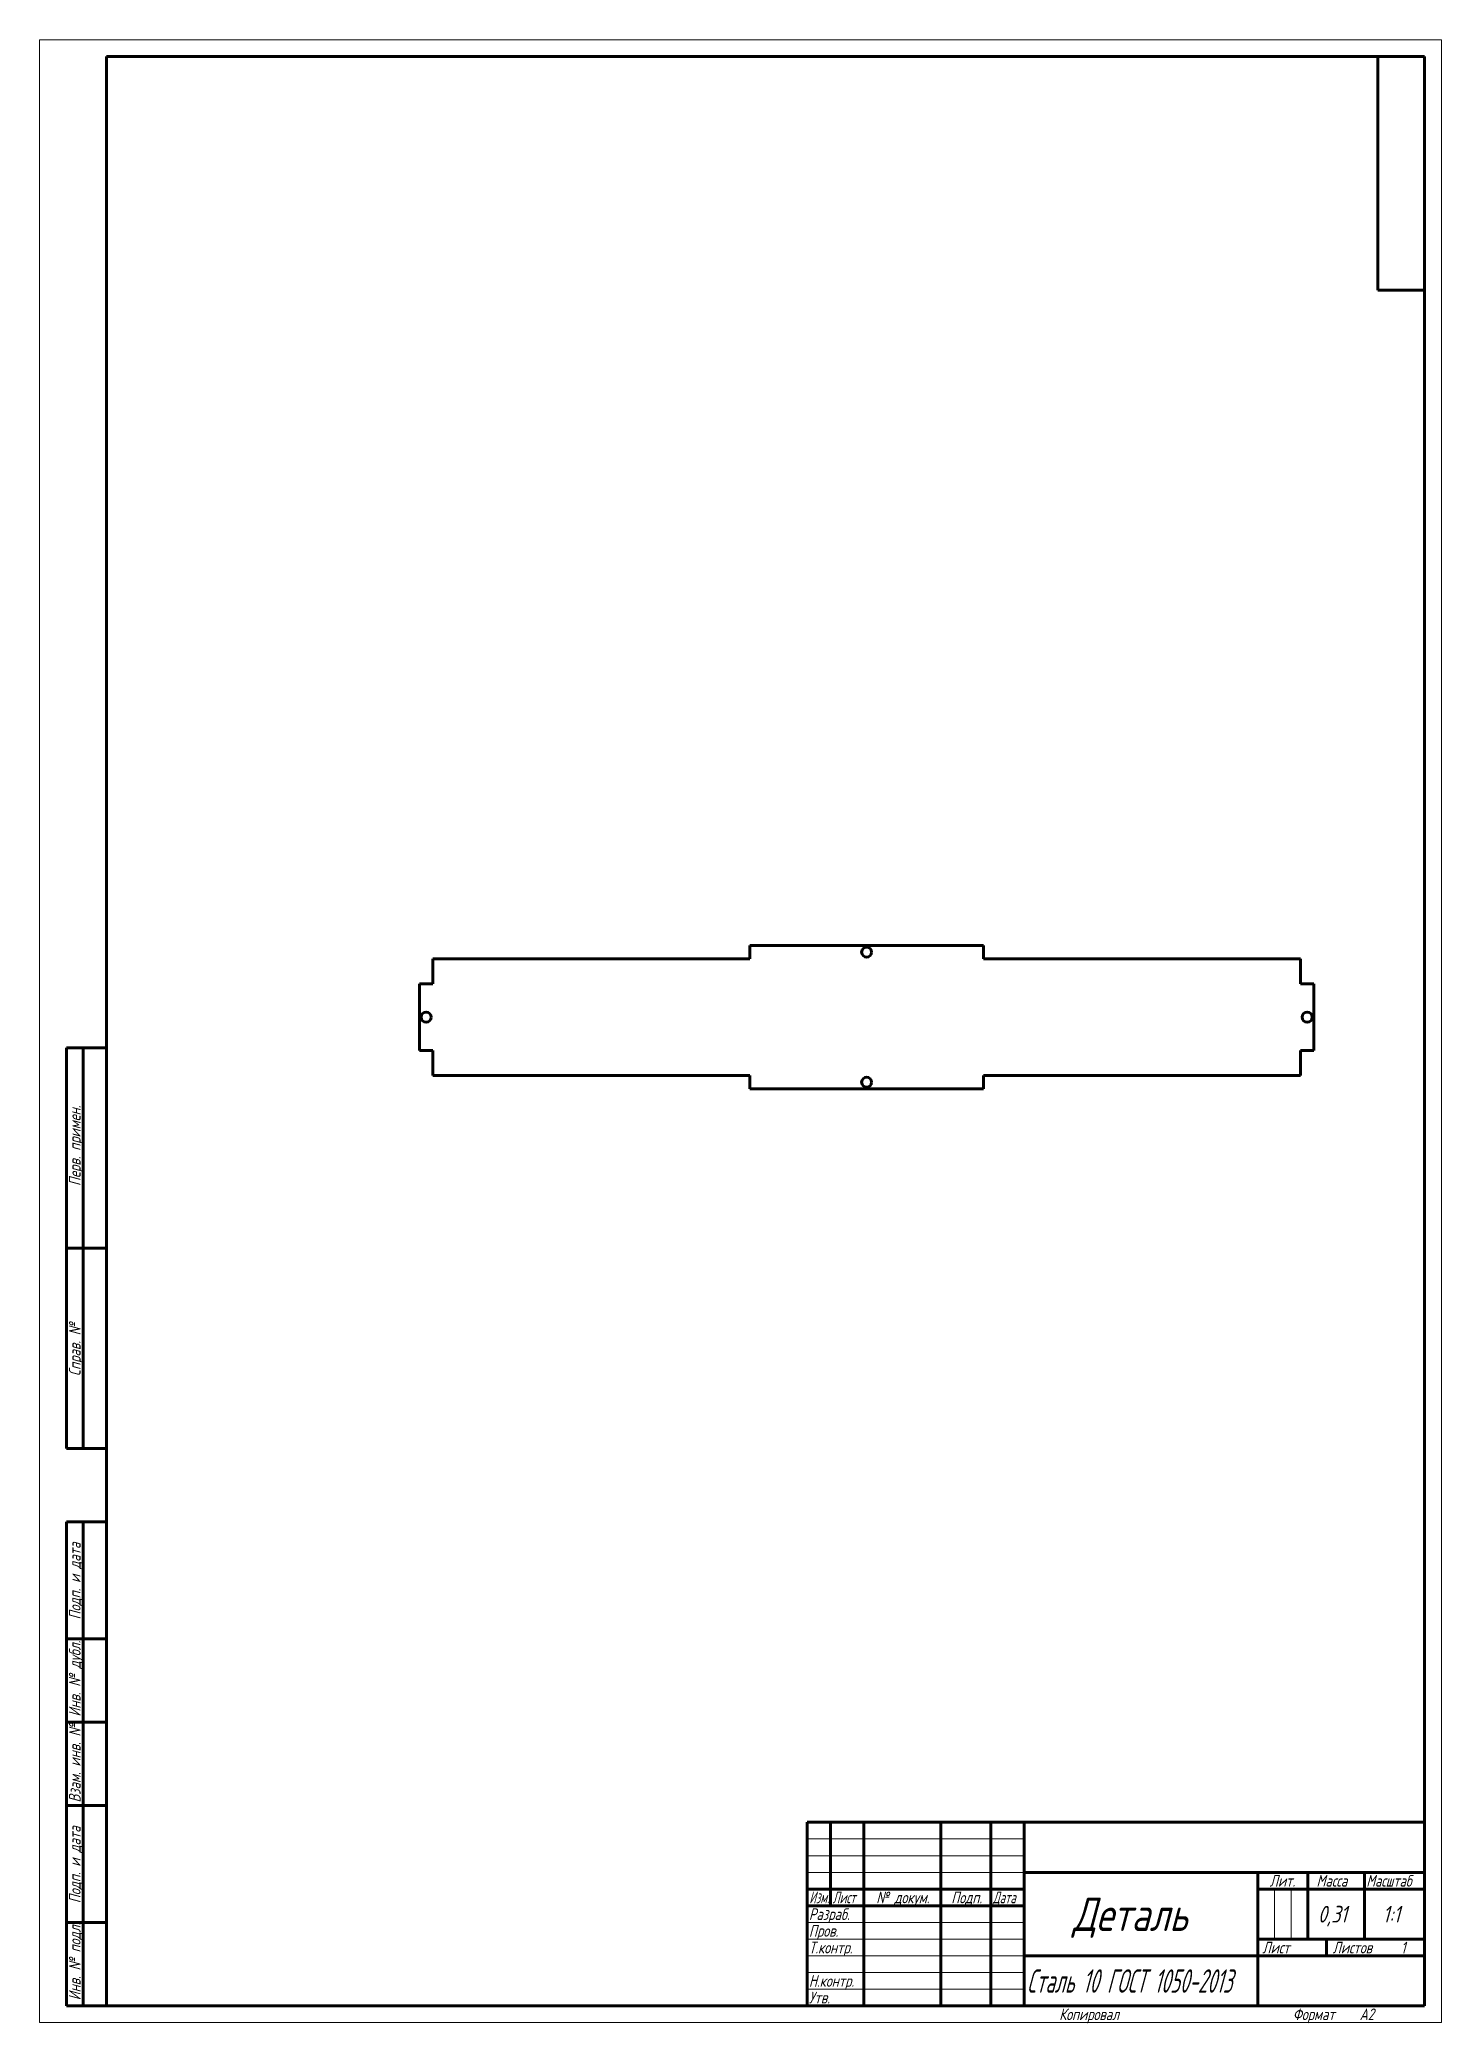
# Model space of a CAD drawing. Header units: millimetres. Extents: x 0 to 420, y 0 to 594.
import ezdxf

# ---------------------------------------------------------------- set-up
doc = ezdxf.new("R2010")
doc.units = ezdxf.units.MM
doc.linetypes.add('K5LT_BASIC', pattern=[0])
doc.linetypes.add('K5LT_THIN', pattern=[0])
doc.layers.add('Системный слой (1)', color=251, linetype='Continuous', true_color=0x6c6c6c)
doc.styles.add('KTEXTSTYLE', font='GOST_AU.SHX', dxfattribs={"width": 0.96, "height": 5})

# ---------------------------------------------------------------- blocks, each defined once
blk = doc.blocks.new('U0')
at = {"color": 7, "linetype": 'K5LT_THIN', "lineweight": 18}
for p, q in [((0, 0), (0, 594)), ((0, 594), (420, 594)), ((420, 594), (420, 0)), ((230, 55), (295, 55)), ((230, 50), (295, 50)), ((230, 45), (295, 45)), ((369.96, 25), (369.96, 40)), ((374.98, 25), (374.98, 40)), ((230, 30), (295, 30)), ((230, 25), (295, 25)), ((230, 20), (295, 20)), ((230, 15), (295, 15)), ((230, 10), (295, 10)), ((420, 0), (0, 0))]:
    blk.add_line(p, q, dxfattribs=at)
at = {"color": 150, "linetype": 'K5LT_BASIC', "lineweight": 60, "true_color": 0x0080ff}
for p, q in [((20, 5), (20, 589)), ((20, 589), (415, 589)), ((401, 519), (401, 589)), ((415, 589), (415, 5)), ((415, 519), (401, 519)), ((8, 172), (8, 292)), ((20, 292), (8, 292)), ((13, 172), (13, 292)), ((20, 232), (8, 232)), ((20, 172), (8, 172)), ((8, 5), (8, 150)), ((20, 150), (8, 150)), ((13, 5), (13, 150)), ((20, 115), (8, 115)), ((20, 90), (8, 90)), ((20, 65), (8, 65)), ((230, 60), (415, 60)), ((230, 5), (230, 60)), ((237, 35), (237, 60)), ((247, 5), (247, 60)), ((270, 5), (270, 60)), ((285, 5), (285, 60)), ((295, 5), (295, 60)), ((295, 45), (415, 45)), ((365, 5), (365, 45)), ((380, 25), (380, 45)), ((397, 25), (397, 45)), ((230, 40), (295, 40)), ((365, 40), (380, 40)), ((380, 40), (415, 40)), ((20, 30), (8, 30)), ((230, 35), (295, 35)), ((365, 25), (415, 25)), ((385.57, 20), (385.57, 25)), ((295, 20), (365, 20)), ((365, 20), (415, 20)), ((20, 5), (8, 5)), ((415, 5), (20, 5))]:
    blk.add_line(p, q, dxfattribs=at)
at = {"color": 7, "char_height": 3.5, "attachment_point": 1, "rotation": 90, "style": 'KTEXTSTYLE'}
for s, insert in [('\\H3.5;\\W0.965;\\Q15;\\Q15;Перв. примен.', (8.77, 250.61)), ('\\H3.5;\\W0.965;\\Q15;\\Q15;Справ. №', (8.77, 193.68)), ('\\H3.5;\\W0.965;\\Q15;\\Q15;Подп. и дата', (8.77, 120.75)), ('\\H3.5;\\W0.965;\\Q15;\\Q15;Инв. № дубл.', (8.77, 91.67)), ('\\H3.5;\\W0.965;\\Q15;\\Q15;Взам. инв. №', (8.77, 65.94)), ('\\H3.5;\\W0.965;\\Q15;\\Q15;Подп. и дата', (8.77, 35.75)), ('\\H3.5;\\W0.965;\\Q15;\\Q15;Инв. № подл.', (8.77, 6.67))]:
    blk.add_mtext(s, dxfattribs=dict(at, insert=insert))
at = {"color": 7, "attachment_point": 1, "style": 'KTEXTSTYLE'}
for s, insert, char_height in [('\\H3.5;\\W0.965;\\Q15;\\Q15;Лит.', (368.56, 44.23), 3.5), ('\\H3.5;\\W0.965;\\Q15;\\Q15;Масса', (382.58, 44.23), 3.5), ('\\H3.5;\\W0.965;\\Q15;\\Q15;\\W0.941;Масштаб', (397.52, 44.23), 3.5), ('\\H3.5;\\W0.965;\\Q15;\\Q15;\\W0.797;Изм.', (230.61, 39.23), 3.5), ('\\H3.5;\\W0.965;\\Q15;\\Q15;\\W0.807;Лист', (237.6, 39.23), 3.5), ('\\H3.5;\\W0.965;\\Q15;\\Q15;№ докум.', (250.67, 39.23), 3.5), ('\\H3.5;\\W0.965;\\Q15;\\Q15;Подп.', (273.15, 39.23), 3.5), ('\\H3.5;\\W0.965;\\Q15;\\Q15;\\W0.807;Дата', (285.6, 39.23), 3.5), ('\\H3.5;\\W0.965;\\Q15;\\Q15;\\H10.00;Деталь', (309.53, 37.43), 10), ('\\H3.5;\\W0.965;\\Q15;\\Q15;Разраб.', (230.5, 34.23), 3.5), ('\\H3.5;\\W0.965;\\Q15;\\Q15;\\H5.00;0,31', (383.03, 34.97), 5), ('\\H3.5;\\W0.965;\\Q15;\\Q15;\\H5.00;{\\c255;1:1}', (402.44, 34.97), 5), ('\\H3.5;\\W0.965;\\Q15;\\Q15;Пров.', (230.5, 29.23), 3.5), ('\\H3.5;\\W0.965;\\Q15;\\Q15;Т.контр.', (230.5, 24.23), 3.5), ('\\H3.5;\\W0.965;\\Q15;\\Q15;Лист', (366.36, 24.23), 3.5), ('\\H3.5;\\W0.965;\\Q15;\\Q15;Листов', (387.41, 24.23), 3.5), ('\\H3.5;\\W0.965;\\Q15;\\Q15;1', (407.91, 24.23), 3.5), ('\\H3.5;\\W0.965;\\Q15;\\Q15;Н.контр.', (230.5, 14.23), 3.5), ('\\H3.5;\\W0.965;\\Q15;\\Q15;\\W0.708;\\H7.00;Сталь 10 ГОСТ 1050-2013', (295.84, 15.95), 7), ('\\H3.5;\\W0.965;\\Q15;\\Q15;Утв.', (230.5, 9.23), 3.5), ('\\H3.5;\\W0.965;\\Q15;\\Q15;Копировал', (305.5, 4.23), 3.5), ('\\H3.5;\\W0.965;\\Q15;\\Q15;Формат', (375.5, 4.23), 3.5), ('\\H3.5;\\W0.965;\\Q15;\\Q15;A2', (395.5, 4.23), 3.5)]:
    blk.add_mtext(s, dxfattribs=dict(at, insert=insert, char_height=char_height))

msp = doc.modelspace()

# ---------------------------------------------------------------- linework, layer by layer
at = {"layer": 'Системный слой (1)', "color": 150, "linetype": 'K5LT_BASIC', "lineweight": 60, "true_color": 0x0080ff}
for p, q in [((212.8, 322.68), (282.8, 322.68)), ((212.8, 318.68), (212.8, 322.68)), ((282.8, 322.68), (282.8, 318.68)), ((117.8, 318.68), (212.8, 318.68)), ((117.8, 311.18), (117.8, 318.68)), ((282.8, 318.68), (377.8, 318.68)), ((377.8, 318.68), (377.8, 311.18)), ((113.8, 311.18), (117.8, 311.18)), ((113.8, 291.18), (113.8, 311.18)), ((377.8, 311.18), (381.8, 311.18)), ((381.8, 311.18), (381.8, 291.18)), ((117.8, 291.18), (113.8, 291.18)), ((117.8, 283.68), (117.8, 291.18)), ((377.8, 291.18), (377.8, 283.68)), ((381.8, 291.18), (377.8, 291.18)), ((212.8, 283.68), (117.8, 283.68)), ((212.8, 279.68), (212.8, 283.68)), ((282.8, 279.68), (212.8, 279.68)), ((377.8, 283.68), (282.8, 283.68)), ((282.8, 283.68), (282.8, 279.68))]:
    msp.add_line(p, q, dxfattribs=at)
for centre in [(247.8, 320.68), (115.8, 301.18), (379.8, 301.18), (247.8, 281.68)]:
    msp.add_circle(centre, 1.5, dxfattribs=at)

# ---------------------------------------------------------------- block references
msp.add_blockref('U0', (0, 0))

doc.saveas('drawing.dxf')
